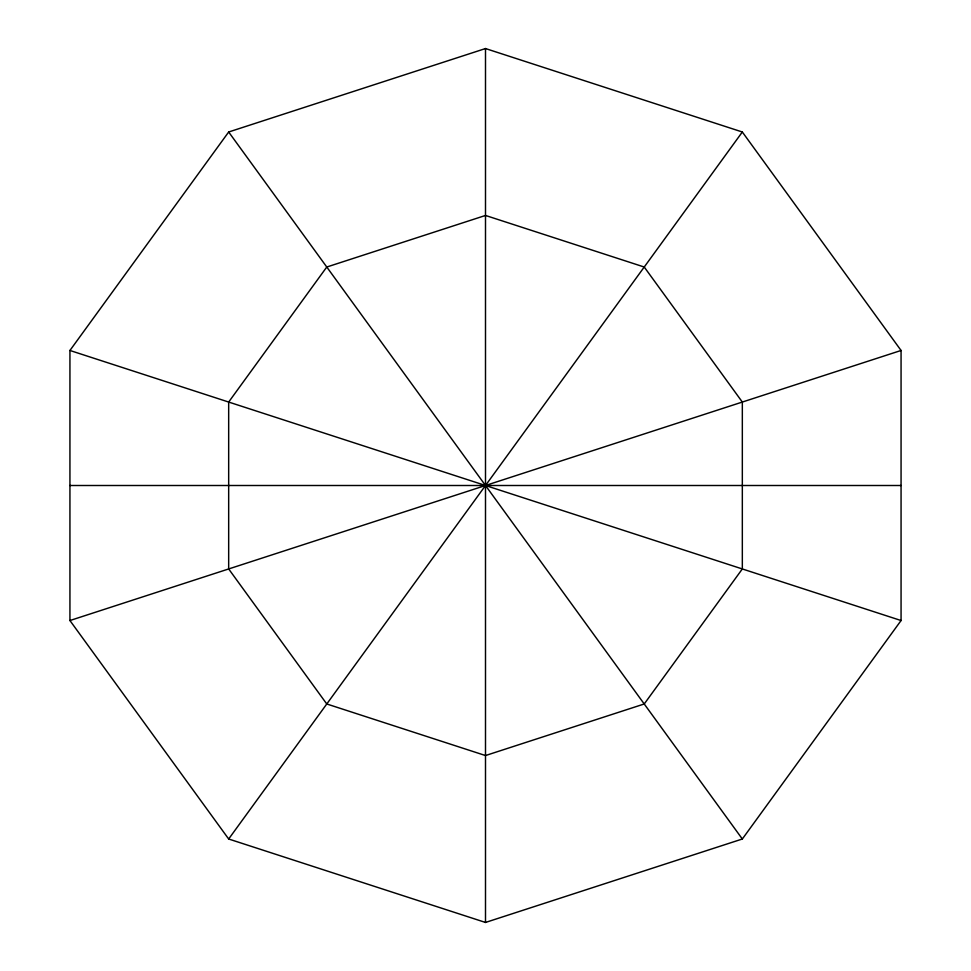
<?xml version="1.0" encoding="UTF-8"?>
<svg xmlns="http://www.w3.org/2000/svg" width="971" height="971" viewBox="0 0 971 971"><rect width="100%" height="100%" fill="white"/><g stroke="black" fill="none" stroke-linecap="round" stroke-linejoin="round"><path stroke-width="1.46" d="M69.936 350.47L228.671 131.995L485.5 48.55L742.33 131.995L901.064 350.47L901.064 620.53L742.33 839.005L485.5 922.45L228.671 839.005L69.936 620.53L69.936 350.47L901.064 620.53M228.671 839.005L742.33 131.995M69.936 620.53L901.064 350.47M69.936 485.5L901.064 485.5M228.671 131.995L742.33 839.005M485.5 48.55L485.5 922.45M326.766 267.025L228.671 402.055L228.671 568.945L326.766 703.975L485.5 755.547L644.234 703.975L742.33 568.945L742.33 402.055L644.234 267.025L485.5 215.453L326.766 267.025"/></g></svg>
